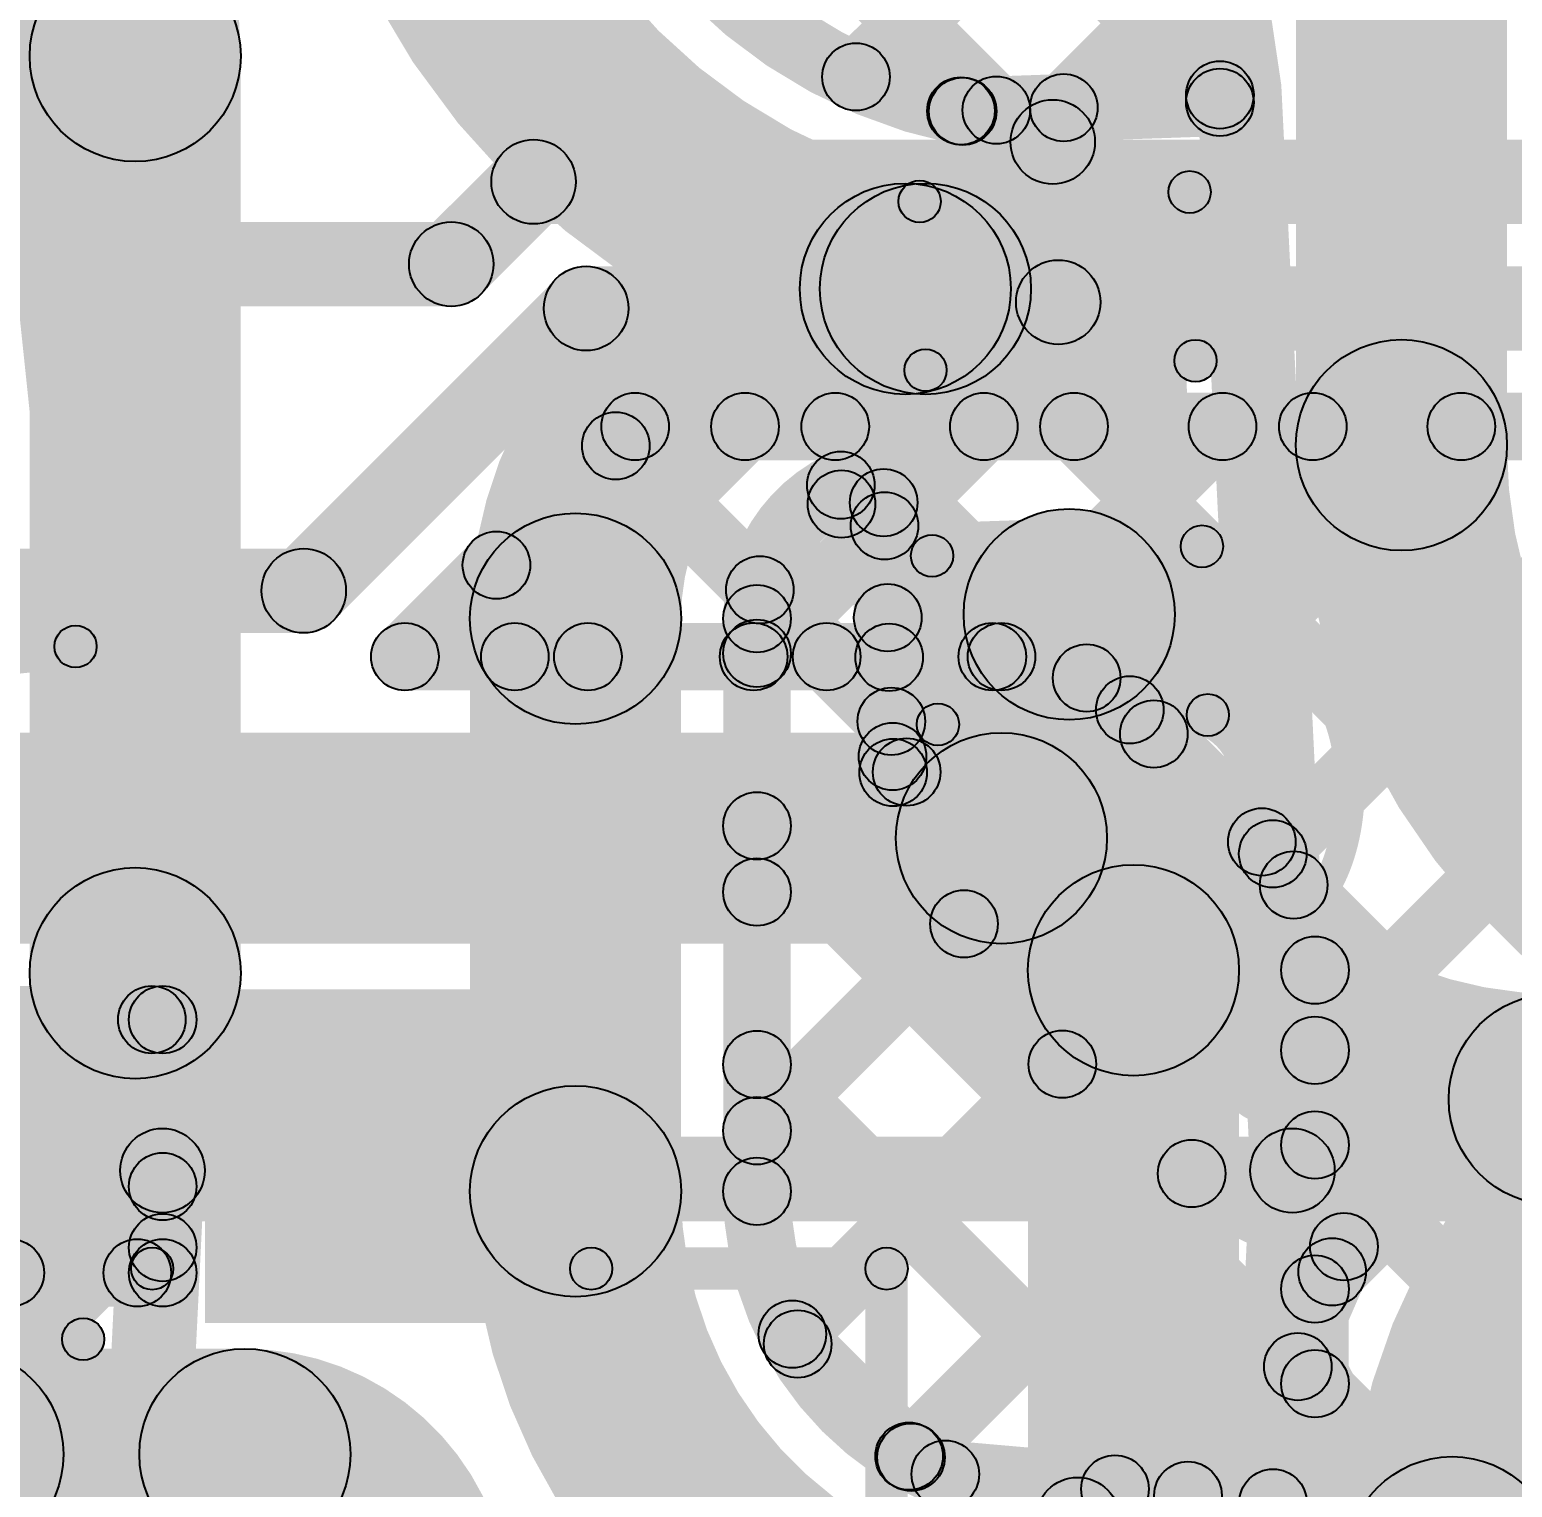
# Model space of a CAD drawing. Header units: millimetres. Extents: x -2.17 to 2.17, y -2.17 to 2.17.
# Drawn here: x 1.1575 to 1.3331, y -0.0365 to 0.1362 of the extents above; entities that cross this region are included whole.
import ezdxf

# ---------------------------------------------------------------- set-up
doc = ezdxf.new("R2010")
doc.units = ezdxf.units.MM
doc.header["$MEASUREMENT"] = 0
for name, color, linetype in [('BottomLayer', 5, 'Continuous'), ('BottomOverlay', 54, 'Continuous'), ('BottomPaste', 16, 'Continuous'), ('BottomSolder', 6, 'Continuous'), ('Mechanical1', 6, 'Continuous'), ('Mechanical2', 216, 'Continuous'), ('TopLayer', 1, 'Continuous'), ('TopOverlay', 2, 'Continuous'), ('TopPaste', 8, 'Continuous'), ('TopSolder', 216, 'Continuous')]:
    doc.layers.add(name, color=color, linetype=linetype)

# ---------------------------------------------------------------- blocks, each defined once
blk = doc.blocks.new('WS2812B_M____230')
at = {"layer": 'TopOverlay'}
for points in [[(0.0675, -0.06), (0.0725, -0.06), (0.0725, -0.07), (0.0675, -0.07)], [(-0.07, -0.0725), (-0.07, -0.0675), (0.07, -0.0675), (0.07, -0.0725)]]:
    blk.add_hatch(color=2, dxfattribs=at).paths.add_polyline_path(points)
h = blk.add_hatch(color=2, dxfattribs=at)
edge = h.paths.add_edge_path()
edge.add_arc((0.07, -0.07), 0.0025, 0, 360)
h = blk.add_hatch(color=2, dxfattribs=at)
edge = h.paths.add_edge_path()
edge.add_arc((0.07, -0.07), 0.0025, 0, 360)
blk.add_circle((0.07, -0.07), 0.0025, dxfattribs=at)
blk.add_circle((0.07, -0.07), 0.0025, dxfattribs=at)
blk = doc.blocks.new('WS2812B_M____231')
at = {"layer": 'TopOverlay'}
for points in [[(-0.0725, -0.06), (-0.0675, -0.06), (-0.0675, -0.07), (-0.0725, -0.07)], [(0.07, -0.0675), (0.07, -0.0725), (-0.07, -0.0725), (-0.07, -0.0675)]]:
    blk.add_hatch(color=2, dxfattribs=at).paths.add_polyline_path(points)
h = blk.add_hatch(color=2, dxfattribs=at)
edge = h.paths.add_edge_path()
edge.add_arc((-0.07, -0.07), 0.0025, 0, 360)
h = blk.add_hatch(color=2, dxfattribs=at)
edge = h.paths.add_edge_path()
edge.add_arc((-0.07, -0.07), 0.0025, 0, 360)
blk.add_circle((-0.07, -0.07), 0.0025, dxfattribs=at)
blk.add_circle((-0.07, -0.07), 0.0025, dxfattribs=at)
blk = doc.blocks.new('SOT23_3_B_286')
at = {"layer": 'BottomLayer'}
for points in [[(-0.02166, 0.02657), (-0.05316, 0.02657), (-0.05316, 0.05807), (-0.02166, 0.05807)], [(0.05314, 0.02657), (0.02165, 0.02657), (0.02165, 0.05807), (0.05314, 0.05807)], [(0.01574, -0.05807), (-0.01575, -0.05807), (-0.01575, -0.02657), (0.01574, -0.02657)]]:
    blk.add_hatch(color=5, dxfattribs=at).paths.add_polyline_path(points)
at = {"layer": 'BottomOverlay'}
h = blk.add_hatch(color=54, dxfattribs=at)
edge = h.paths.add_edge_path()
edge.add_arc((-0.066, 0.045), 0.0025, 0, 360)
h = blk.add_hatch(color=54, dxfattribs=at)
edge = h.paths.add_edge_path()
edge.add_arc((-0.06, 0.045), 0.0025, 0, 360)
h = blk.add_hatch(color=54, dxfattribs=at)
edge = h.paths.add_edge_path()
edge.add_arc((-0.01101, 0.032), 0.0025, 0, 360)
for points in [[(0.01099, 0.0345), (0.01099, 0.0295), (-0.01101, 0.0295), (-0.01101, 0.0345)], [(-0.06351, 0.03), (-0.05851, 0.03), (-0.05851, -0.029), (-0.06351, -0.029)], [(0.05849, 0.03), (0.06349, 0.03), (0.06349, -0.029), (0.05849, -0.029)], [(-0.02601, -0.0265), (-0.02601, -0.0315), (-0.06101, -0.0315), (-0.06101, -0.0265)], [(0.06099, -0.0265), (0.06099, -0.0315), (0.02599, -0.0315), (0.02599, -0.0265)]]:
    blk.add_hatch(color=54, dxfattribs=at).paths.add_polyline_path(points)
h = blk.add_hatch(color=54, dxfattribs=at)
edge = h.paths.add_edge_path()
edge.add_arc((0.01099, 0.032), 0.0025, 0, 360)
h = blk.add_hatch(color=54, dxfattribs=at)
edge = h.paths.add_edge_path()
edge.add_arc((-0.06101, 0.03), 0.0025, 0, 360)
h = blk.add_hatch(color=54, dxfattribs=at)
edge = h.paths.add_edge_path()
edge.add_arc((0.06099, 0.03), 0.0025, 0, 360)
h = blk.add_hatch(color=54, dxfattribs=at)
edge = h.paths.add_edge_path()
edge.add_arc((-0.06101, -0.029), 0.0025, 0, 360)
h = blk.add_hatch(color=54, dxfattribs=at)
edge = h.paths.add_edge_path()
edge.add_arc((-0.06101, -0.029), 0.0025, 0, 360)
h = blk.add_hatch(color=54, dxfattribs=at)
edge = h.paths.add_edge_path()
edge.add_arc((-0.02601, -0.029), 0.0025, 0, 360)
h = blk.add_hatch(color=54, dxfattribs=at)
edge = h.paths.add_edge_path()
edge.add_arc((0.02599, -0.029), 0.0025, 0, 360)
h = blk.add_hatch(color=54, dxfattribs=at)
edge = h.paths.add_edge_path()
edge.add_arc((0.06099, -0.029), 0.0025, 0, 360)
h = blk.add_hatch(color=54, dxfattribs=at)
edge = h.paths.add_edge_path()
edge.add_arc((0.06099, -0.029), 0.0025, 0, 360)
at = {"layer": 'BottomPaste'}
for points in [[(-0.02166, 0.02657), (-0.05316, 0.02657), (-0.05316, 0.05807), (-0.02166, 0.05807)], [(0.05314, 0.02657), (0.02165, 0.02657), (0.02165, 0.05807), (0.05314, 0.05807)], [(0.01574, -0.05807), (-0.01575, -0.05807), (-0.01575, -0.02657), (0.01574, -0.02657)]]:
    blk.add_hatch(color=16, dxfattribs=at).paths.add_polyline_path(points)
at = {"layer": 'BottomSolder'}
for points in [[(-0.01766, 0.02257), (-0.05716, 0.02257), (-0.05716, 0.06207), (-0.01766, 0.06207)], [(0.05714, 0.02257), (0.01765, 0.02257), (0.01765, 0.06207), (0.05714, 0.06207)], [(0.01974, -0.06207), (-0.01975, -0.06207), (-0.01975, -0.02257), (0.01974, -0.02257)]]:
    blk.add_hatch(color=6, dxfattribs=at).paths.add_polyline_path(points)
at = {"layer": 'BottomOverlay', "const_width": 0.005}
blk.add_lwpolyline([(-0.06, 0.045, 1), (-0.066, 0.045, 1)], format="xyb", close=True, dxfattribs=at)
at = {"layer": 'BottomOverlay'}
for centre in [(-0.066, 0.045), (-0.06, 0.045), (-0.01101, 0.032), (0.01099, 0.032), (-0.06101, 0.03), (0.06099, 0.03), (-0.06101, -0.029), (-0.06101, -0.029), (-0.02601, -0.029), (0.02599, -0.029), (0.06099, -0.029), (0.06099, -0.029)]:
    blk.add_circle(centre, 0.0025, dxfattribs=at)
blk = doc.blocks.new('C__0402_370')
at = {"layer": 'TopLayer'}
for points in [[(-0.0275, -0.0125), (-0.0275, 0.0125), (-0.0095, 0.0125), (-0.0095, -0.0125)], [(0.0095, -0.0125), (0.0095, 0.0125), (0.0275, 0.0125), (0.0275, -0.0125)]]:
    blk.add_hatch(color=1, dxfattribs=at).paths.add_polyline_path(points)
at = {"layer": 'TopOverlay'}
h = blk.add_hatch(color=2, dxfattribs=at)
edge = h.paths.add_edge_path()
edge.add_arc((-0.031, 0.016), 0.0025, 0, 360)
h = blk.add_hatch(color=2, dxfattribs=at)
edge = h.paths.add_edge_path()
edge.add_arc((-0.031, 0.016), 0.0025, 0, 360)
for points in [[(-0.031, 0.0135), (-0.031, 0.0185), (-0.011, 0.0185), (-0.011, 0.0135)], [(0.011, 0.0135), (0.011, 0.0185), (0.031, 0.0185), (0.031, 0.0135)], [(-0.0285, -0.016), (-0.0335, -0.016), (-0.0335, 0.016), (-0.0285, 0.016)], [(0.0335, -0.016), (0.0285, -0.016), (0.0285, 0.016), (0.0335, 0.016)], [(-0.031, -0.0185), (-0.031, -0.0135), (-0.011, -0.0135), (-0.011, -0.0185)], [(0.011, -0.0185), (0.011, -0.0135), (0.031, -0.0135), (0.031, -0.0185)]]:
    blk.add_hatch(color=2, dxfattribs=at).paths.add_polyline_path(points)
h = blk.add_hatch(color=2, dxfattribs=at)
edge = h.paths.add_edge_path()
edge.add_arc((-0.011, 0.016), 0.0025, 0, 360)
h = blk.add_hatch(color=2, dxfattribs=at)
edge = h.paths.add_edge_path()
edge.add_arc((0.011, 0.016), 0.0025, 0, 360)
h = blk.add_hatch(color=2, dxfattribs=at)
edge = h.paths.add_edge_path()
edge.add_arc((0.031, 0.016), 0.0025, 0, 360)
h = blk.add_hatch(color=2, dxfattribs=at)
edge = h.paths.add_edge_path()
edge.add_arc((0.031, 0.016), 0.0025, 0, 360)
h = blk.add_hatch(color=2, dxfattribs=at)
edge = h.paths.add_edge_path()
edge.add_arc((-0.031, -0.016), 0.0025, 0, 360)
h = blk.add_hatch(color=2, dxfattribs=at)
edge = h.paths.add_edge_path()
edge.add_arc((-0.031, -0.016), 0.0025, 0, 360)
h = blk.add_hatch(color=2, dxfattribs=at)
edge = h.paths.add_edge_path()
edge.add_arc((-0.011, -0.016), 0.0025, 0, 360)
h = blk.add_hatch(color=2, dxfattribs=at)
edge = h.paths.add_edge_path()
edge.add_arc((0.011, -0.016), 0.0025, 0, 360)
h = blk.add_hatch(color=2, dxfattribs=at)
edge = h.paths.add_edge_path()
edge.add_arc((0.031, -0.016), 0.0025, 0, 360)
h = blk.add_hatch(color=2, dxfattribs=at)
edge = h.paths.add_edge_path()
edge.add_arc((0.031, -0.016), 0.0025, 0, 360)
at = {"layer": 'TopPaste'}
for points in [[(-0.0275, -0.0125), (-0.0275, 0.0125), (-0.0095, 0.0125), (-0.0095, -0.0125)], [(0.0095, -0.0125), (0.0095, 0.0125), (0.0275, 0.0125), (0.0275, -0.0125)]]:
    blk.add_hatch(color=8, dxfattribs=at).paths.add_polyline_path(points)
at = {"layer": 'TopSolder'}
for points in [[(-0.02986, -0.01486), (-0.02986, 0.01486), (-0.00714, 0.01486), (-0.00714, -0.01486)], [(0.00714, -0.01486), (0.00714, 0.01486), (0.02986, 0.01486), (0.02986, -0.01486)]]:
    blk.add_hatch(color=216, dxfattribs=at).paths.add_polyline_path(points)
at = {"layer": 'TopOverlay'}
for centre in [(-0.031, 0.016), (-0.031, 0.016), (-0.011, 0.016), (0.011, 0.016), (0.031, 0.016), (0.031, 0.016), (-0.031, -0.016), (-0.031, -0.016), (-0.011, -0.016), (0.011, -0.016), (0.031, -0.016), (0.031, -0.016)]:
    blk.add_circle(centre, 0.0025, dxfattribs=at)

msp = doc.modelspace()

# ---------------------------------------------------------------- hatches: boundary and pattern name
at = {"layer": 'BottomLayer'}
h = msp.add_hatch(color=5, dxfattribs=at)
edge = h.paths.add_edge_path()
edge.add_arc((1.2172, 0.11815), 0.005, 0, 360)
h = msp.add_hatch(color=5, dxfattribs=at)
edge = h.paths.add_edge_path()
edge.add_arc((1.2172, 0.11815), 0.005, 0, 360)
for points in [[(1.2172, 0.11315), (1.2172, 0.12315), (1.45277, 0.12315), (1.45277, 0.11315)], [(1.21097, 0.10485), (1.2039, 0.11193), (1.21367, 0.12169), (1.22074, 0.11462)], [(0.91275, 0.10339), (0.91275, 0.11339), (1.20744, 0.11339), (1.20744, 0.10339)], [(1.22342, 0.09815), (1.22342, 0.10815), (1.43051, 0.10815), (1.43051, 0.09815)], [(1.19349, 0.06616), (1.18642, 0.07323), (1.21988, 0.10669), (1.22695, 0.09962)], [(1.22922, 0.08515), (1.22922, 0.09315), (1.43051, 0.09315), (1.43051, 0.08515)], [(1.20477, 0.05906), (1.19912, 0.06471), (1.22639, 0.09198), (1.23204, 0.08633)], [(1.2178, 0.05906), (1.21215, 0.06471), (1.23942, 0.09198), (1.24507, 0.08633)], [(1.24609, 0.05906), (1.24043, 0.06471), (1.2677, 0.09198), (1.27336, 0.08633)], [(1.2501, 0.08633), (1.25576, 0.09198), (1.28555, 0.06219), (1.27989, 0.05653)], [(1.27437, 0.05906), (1.26871, 0.06471), (1.29598, 0.09198), (1.30164, 0.08633)], [(1.27838, 0.08633), (1.28404, 0.09198), (1.43683, -0.0608), (1.43117, -0.06646)], [(1.2935, 0.0499), (1.28785, 0.05556), (1.32427, 0.09198), (1.32993, 0.08633)], [(1.30758, 0.0357), (1.30193, 0.04136), (1.35255, 0.09198), (1.35821, 0.08633)], [(1.30667, 0.08633), (1.31233, 0.09198), (1.43683, -0.03252), (1.43117, -0.03818)], [(1.31259, 0.01243), (1.30694, 0.01808), (1.38084, 0.09198), (1.38649, 0.08633)], [(1.31259, -0.01586), (1.30694, -0.0102), (1.40912, 0.09198), (1.41478, 0.08633)], [(1.2241, 0.08404), (1.22976, 0.0897), (1.25474, 0.06471), (1.24909, 0.05906)], [(1.31259, -0.04414), (1.30694, -0.03849), (1.43117, 0.08575), (1.43683, 0.08009)], [(1.20996, 0.0699), (1.21562, 0.07556), (1.22646, 0.06471), (1.2208, 0.05906)], [(0.92569, 0.0647), (0.92569, 0.0747), (1.18996, 0.0747), (1.18996, 0.0647)], [(1.20195, 0.05788), (1.20195, 0.06588), (1.27262, 0.06588), (1.27262, 0.05788)], [(1.28499, 0.05276), (1.29065, 0.05842), (1.3063, 0.04277), (1.30064, 0.03711)], [(0.91355, 0.02788), (0.91355, 0.05288), (1.27262, 0.05288), (1.27262, 0.02788)], [(1.26378, 0.03155), (1.28145, 0.04922), (1.2971, 0.03357), (1.27943, 0.0159)], [(1.30441, 0.03201), (1.31007, 0.03767), (1.43683, -0.08909), (1.43117, -0.09475)], [(1.30076, -0.06234), (1.27576, -0.06234), (1.27576, 0.02474), (1.30076, 0.02474)], [(1.31376, -0.06234), (1.30576, -0.06234), (1.30576, 0.02474), (1.31376, 0.02474)], [(0.91355, 0.01488), (0.91355, 0.02288), (1.17326, 0.02288), (1.17326, 0.01488)], [(1.12238, 0.01606), (1.12804, 0.02171), (1.15803, -0.00828), (1.15238, -0.01394)], [(1.1441, -0.01465), (1.13844, -0.00899), (1.16915, 0.02171), (1.1748, 0.01606)], [(1.15066, 0.01606), (1.15632, 0.02171), (1.17609, 0.00195), (1.17043, -0.00371)], [(1.17726, -0.01111), (1.16926, -0.01111), (1.16926, 0.01888), (1.17726, 0.01888)], [(1.30694, 0.00121), (1.31259, 0.00686), (1.43683, -0.11737), (1.43117, -0.12303)], [(1.17309, -0.01394), (1.16743, -0.00828), (1.17043, -0.00529), (1.17609, -0.01094)], [(1.149, -0.01511), (1.149, -0.00711), (1.17326, -0.00711), (1.17326, -0.01511)], [(1.149, -0.04511), (1.149, -0.02011), (1.183, -0.02011), (1.183, -0.04511)], [(1.30694, -0.02708), (1.31259, -0.02142), (1.43683, -0.14566), (1.43117, -0.15131)]]:
    msp.add_hatch(color=5, dxfattribs=at).paths.add_polyline_path(points)
h = msp.add_hatch(color=5, dxfattribs=at)
edge = h.paths.add_edge_path()
edge.add_arc((1.20744, 0.10839), 0.005, 0, 360)
h = msp.add_hatch(color=5, dxfattribs=at)
edge = h.paths.add_edge_path()
edge.add_arc((1.20744, 0.10839), 0.005, 0, 360)
h = msp.add_hatch(color=5, dxfattribs=at)
edge = h.paths.add_edge_path()
edge.add_arc((1.22342, 0.10315), 0.005, 0, 360)
h = msp.add_hatch(color=5, dxfattribs=at)
edge = h.paths.add_edge_path()
edge.add_arc((1.22342, 0.10315), 0.005, 0, 360)
h = msp.add_hatch(color=5, dxfattribs=at)
edge = h.paths.add_edge_path()
edge.add_arc((1.22922, 0.08915), 0.004, 0, 360)
h = msp.add_hatch(color=5, dxfattribs=at)
edge = h.paths.add_edge_path()
edge.add_arc((1.22922, 0.08915), 0.004, 0, 360)
h = msp.add_hatch(color=5, dxfattribs=at)
edge = h.paths.add_edge_path()
edge.add_arc((1.24224, 0.08915), 0.004, 0, 360)
h = msp.add_hatch(color=5, dxfattribs=at)
edge = h.paths.add_edge_path()
edge.add_arc((1.25293, 0.08915), 0.004, 0, 360)
h = msp.add_hatch(color=5, dxfattribs=at)
edge = h.paths.add_edge_path()
edge.add_arc((1.27053, 0.08915), 0.004, 0, 360)
h = msp.add_hatch(color=5, dxfattribs=at)
edge = h.paths.add_edge_path()
edge.add_arc((1.28121, 0.08915), 0.004, 0, 360)
h = msp.add_hatch(color=5, dxfattribs=at)
edge = h.paths.add_edge_path()
edge.add_arc((1.29881, 0.08915), 0.004, 0, 360)
h = msp.add_hatch(color=5, dxfattribs=at)
edge = h.paths.add_edge_path()
edge.add_arc((1.3095, 0.08915), 0.004, 0, 360)
h = msp.add_hatch(color=5, dxfattribs=at)
edge = h.paths.add_edge_path()
edge.add_arc((1.3271, 0.08915), 0.004, 0, 360)
h = msp.add_hatch(color=5, dxfattribs=at)
edge = h.paths.add_edge_path()
edge.add_arc((1.22693, 0.08687), 0.004, 0, 360)
h = msp.add_hatch(color=5, dxfattribs=at)
edge = h.paths.add_edge_path()
edge.add_arc((1.21279, 0.07273), 0.004, 0, 360)
h = msp.add_hatch(color=5, dxfattribs=at)
edge = h.paths.add_edge_path()
edge.add_arc((1.18996, 0.0697), 0.005, 0, 360)
h = msp.add_hatch(color=5, dxfattribs=at)
edge = h.paths.add_edge_path()
edge.add_arc((1.18996, 0.0697), 0.005, 0, 360)
h = msp.add_hatch(color=5, dxfattribs=at)
edge = h.paths.add_edge_path()
edge.add_arc((1.20195, 0.06188), 0.004, 0, 360)
h = msp.add_hatch(color=5, dxfattribs=at)
edge = h.paths.add_edge_path()
edge.add_arc((1.20195, 0.06188), 0.004, 0, 360)
h = msp.add_hatch(color=5, dxfattribs=at)
edge = h.paths.add_edge_path()
edge.add_arc((1.21497, 0.06188), 0.004, 0, 360)
h = msp.add_hatch(color=5, dxfattribs=at)
edge = h.paths.add_edge_path()
edge.add_arc((1.22363, 0.06188), 0.004, 0, 360)
h = msp.add_hatch(color=5, dxfattribs=at)
edge = h.paths.add_edge_path()
edge.add_arc((1.24326, 0.06188), 0.004, 0, 360)
h = msp.add_hatch(color=5, dxfattribs=at)
edge = h.paths.add_edge_path()
edge.add_arc((1.25191, 0.06188), 0.004, 0, 360)
h = msp.add_hatch(color=5, dxfattribs=at)
edge = h.paths.add_edge_path()
edge.add_arc((1.27154, 0.06188), 0.004, 0, 360)
h = msp.add_hatch(color=5, dxfattribs=at)
edge = h.paths.add_edge_path()
edge.add_arc((1.27262, 0.06188), 0.004, 0, 360)
h = msp.add_hatch(color=5, dxfattribs=at)
edge = h.paths.add_edge_path()
edge.add_arc((1.27262, 0.06188), 0.004, 0, 360)
h = msp.add_hatch(color=5, dxfattribs=at)
edge = h.paths.add_edge_path()
edge.add_arc((1.27262, 0.06188), 0.004, 0, 360)
h = msp.add_hatch(color=5, dxfattribs=at)
edge = h.paths.add_edge_path()
edge.add_arc((1.28272, 0.05936), 0.004, 0, 360)
h = msp.add_hatch(color=5, dxfattribs=at)
edge = h.paths.add_edge_path()
edge.add_arc((1.28782, 0.05559), 0.004, 0, 360)
h = msp.add_hatch(color=5, dxfattribs=at)
edge = h.paths.add_edge_path()
edge.add_arc((1.28782, 0.05559), 0.004, 0, 360)
h = msp.add_hatch(color=5, dxfattribs=at)
edge = h.paths.add_edge_path()
edge.add_arc((1.28782, 0.05559), 0.004, 0, 360)
h = msp.add_hatch(color=5, dxfattribs=at)
edge = h.paths.add_edge_path()
edge.add_arc((1.29067, 0.05273), 0.004, 0, 360)
h = msp.add_hatch(color=5, dxfattribs=at)
edge = h.paths.add_edge_path()
edge.add_arc((1.27262, 0.04038), 0.0125, 0, 360)
h = msp.add_hatch(color=5, dxfattribs=at)
edge = h.paths.add_edge_path()
edge.add_arc((1.27262, 0.04038), 0.0125, 0, 360)
h = msp.add_hatch(color=5, dxfattribs=at)
edge = h.paths.add_edge_path()
edge.add_arc((1.30347, 0.03994), 0.004, 0, 360)
h = msp.add_hatch(color=5, dxfattribs=at)
edge = h.paths.add_edge_path()
edge.add_arc((1.30347, 0.03994), 0.004, 0, 360)
h = msp.add_hatch(color=5, dxfattribs=at)
edge = h.paths.add_edge_path()
edge.add_arc((1.30347, 0.03994), 0.004, 0, 360)
h = msp.add_hatch(color=5, dxfattribs=at)
edge = h.paths.add_edge_path()
edge.add_arc((1.30476, 0.03853), 0.004, 0, 360)
h = msp.add_hatch(color=5, dxfattribs=at)
edge = h.paths.add_edge_path()
edge.add_arc((1.30724, 0.03484), 0.004, 0, 360)
h = msp.add_hatch(color=5, dxfattribs=at)
edge = h.paths.add_edge_path()
edge.add_arc((1.28826, 0.02474), 0.0125, 0, 360)
h = msp.add_hatch(color=5, dxfattribs=at)
edge = h.paths.add_edge_path()
edge.add_arc((1.28826, 0.02474), 0.0125, 0, 360)
h = msp.add_hatch(color=5, dxfattribs=at)
edge = h.paths.add_edge_path()
edge.add_arc((1.30976, 0.02474), 0.004, 0, 360)
h = msp.add_hatch(color=5, dxfattribs=at)
edge = h.paths.add_edge_path()
edge.add_arc((1.30976, 0.02474), 0.004, 0, 360)
h = msp.add_hatch(color=5, dxfattribs=at)
edge = h.paths.add_edge_path()
edge.add_arc((1.30976, 0.02474), 0.004, 0, 360)
h = msp.add_hatch(color=5, dxfattribs=at)
edge = h.paths.add_edge_path()
edge.add_arc((1.17197, 0.01888), 0.004, 0, 360)
h = msp.add_hatch(color=5, dxfattribs=at)
edge = h.paths.add_edge_path()
edge.add_arc((1.17326, 0.01888), 0.004, 0, 360)
h = msp.add_hatch(color=5, dxfattribs=at)
edge = h.paths.add_edge_path()
edge.add_arc((1.17326, 0.01888), 0.004, 0, 360)
h = msp.add_hatch(color=5, dxfattribs=at)
edge = h.paths.add_edge_path()
edge.add_arc((1.30976, 0.01525), 0.004, 0, 360)
h = msp.add_hatch(color=5, dxfattribs=at)
edge = h.paths.add_edge_path()
edge.add_arc((1.30976, 0.00403), 0.004, 0, 360)
h = msp.add_hatch(color=5, dxfattribs=at)
edge = h.paths.add_edge_path()
edge.add_arc((1.17326, -0.00088), 0.004, 0, 360)
h = msp.add_hatch(color=5, dxfattribs=at)
edge = h.paths.add_edge_path()
edge.add_arc((1.17326, -0.00812), 0.004, 0, 360)
h = msp.add_hatch(color=5, dxfattribs=at)
edge = h.paths.add_edge_path()
edge.add_arc((1.1552, -0.01111), 0.004, 0, 360)
h = msp.add_hatch(color=5, dxfattribs=at)
edge = h.paths.add_edge_path()
edge.add_arc((1.17026, -0.01111), 0.004, 0, 360)
h = msp.add_hatch(color=5, dxfattribs=at)
edge = h.paths.add_edge_path()
edge.add_arc((1.17326, -0.01111), 0.004, 0, 360)
h = msp.add_hatch(color=5, dxfattribs=at)
edge = h.paths.add_edge_path()
edge.add_arc((1.17326, -0.01111), 0.004, 0, 360)
h = msp.add_hatch(color=5, dxfattribs=at)
edge = h.paths.add_edge_path()
edge.add_arc((1.30976, -0.01303), 0.004, 0, 360)
h = msp.add_hatch(color=5, dxfattribs=at)
edge = h.paths.add_edge_path()
edge.add_arc((1.149, -0.03261), 0.0125, 0, 360)
h = msp.add_hatch(color=5, dxfattribs=at)
edge = h.paths.add_edge_path()
edge.add_arc((1.149, -0.03261), 0.0125, 0, 360)
h = msp.add_hatch(color=5, dxfattribs=at)
edge = h.paths.add_edge_path()
edge.add_arc((1.183, -0.03261), 0.0125, 0, 360)
h = msp.add_hatch(color=5, dxfattribs=at)
edge = h.paths.add_edge_path()
edge.add_arc((1.183, -0.03261), 0.0125, 0, 360)
h = msp.add_hatch(color=5, dxfattribs=at)
edge = h.paths.add_edge_path()
edge.add_arc((1.30976, -0.02425), 0.004, 0, 360)
at = {"layer": 'Mechanical1'}
msp.add_hatch(color=6, dxfattribs=at).paths.add_polyline_path([(0, -0.005), (0, 0.005), (2.16461, 0.005), (2.16461, -0.005)])
at = {"layer": 'Mechanical2'}
h = msp.add_hatch(color=216, dxfattribs=at)
edge = h.paths.add_edge_path()
edge.add_arc((1.17323, 0.001), 0.005, 0, 360)
h = msp.add_hatch(color=216, dxfattribs=at)
edge = h.paths.add_edge_path()
edge.add_arc((1.30709, 0.001), 0.005, 0, 360)
at = {"layer": 'TopLayer'}
for points in [[(1.21867, 0.20261), (1.22433, 0.20826), (1.30133, 0.13126), (1.29567, 0.12561)], [(1.21903, 0.17396), (1.22469, 0.17962), (1.27484, 0.12946), (1.26919, 0.12381)], [(1.25821, 0.12775), (1.25255, 0.13341), (1.29604, 0.1769), (1.3017, 0.17124)], [(1.3025, 0.12756), (1.2945, 0.12756), (1.2945, 0.16658), (1.3025, 0.16658)], [(1.3325, 0.08695), (1.3075, 0.08695), (1.3075, 0.16658), (1.3325, 0.16658)], [(1.28283, 0.12409), (1.27718, 0.12974), (1.29567, 0.14824), (1.30133, 0.14258)], [(1.1825, 0.02439), (1.1575, 0.02439), (1.1575, 0.13304), (1.1825, 0.13304)], [(1.26817, 0.1225), (1.26789, 0.13049), (1.29836, 0.13156), (1.29864, 0.12356)], [(1.27369, 0.12269), (1.28369, 0.12304), (1.28435, 0.10405), (1.27436, 0.1037)], [(1.26123, 0.09296), (1.26123, 0.11796), (1.26361, 0.11796), (1.26361, 0.09296)], [(1.26361, 0.09296), (1.26361, 0.11796), (1.26361, 0.11796), (1.26361, 0.09296)], [(1.25381, 0.07597), (1.25353, 0.08396), (1.25853, 0.08414), (1.25881, 0.07614)], [(1.24649, 0.05946), (1.24083, 0.06512), (1.25594, 0.08022), (1.26159, 0.07456)], [(1.25467, 0.08), (1.26267, 0.08028), (1.26314, 0.06664), (1.25515, 0.06636)], [(1.24117, 0.06697), (1.24682, 0.07263), (1.2624, 0.05705), (1.25675, 0.0514)], [(1.23466, -0.00145), (1.20966, -0.00145), (1.20966, 0.06639), (1.23466, 0.06639)], [(1.24766, -0.00145), (1.23966, -0.00145), (1.23966, 0.06639), (1.24766, 0.06639)], [(1.25531, 0.06166), (1.26331, 0.06194), (1.26378, 0.0483), (1.25579, 0.04802)], [(1.24649, 0.03117), (1.24083, 0.03683), (1.25689, 0.05289), (1.26255, 0.04723)], [(1.24083, 0.03903), (1.24649, 0.04468), (1.31056, -0.01939), (1.3049, -0.02505)], [(1.24649, 0.00289), (1.24083, 0.00855), (1.26535, 0.03306), (1.271, 0.02741)], [(1.24083, 0.01074), (1.24649, 0.0164), (1.29754, -0.03465), (1.29188, -0.04031)], [(1.25068, -0.02121), (1.24502, -0.01555), (1.27701, 0.01644), (1.28267, 0.01079)], [(1.26451, -0.03566), (1.25885, -0.03), (1.29233, 0.00348), (1.29799, -0.00218)], [(1.2889, -0.03955), (1.28324, -0.0339), (1.30898, -0.00816), (1.31463, -0.01382)], [(1.24565, -0.02236), (1.25131, -0.01671), (1.26473, -0.03013), (1.25908, -0.03579)], [(1.26562, -0.03895), (1.26632, -0.03098), (1.30514, -0.03438), (1.30444, -0.04235)]]:
    msp.add_hatch(color=1, dxfattribs=at).paths.add_polyline_path(points)
h = msp.add_hatch(color=1, dxfattribs=at)
edge = h.paths.add_edge_path()
edge.add_arc((1.17, 0.13304), 0.0125, 0, 360)
h = msp.add_hatch(color=1, dxfattribs=at)
edge = h.paths.add_edge_path()
edge.add_arc((1.17, 0.13304), 0.0125, 0, 360)
h = msp.add_hatch(color=1, dxfattribs=at)
edge = h.paths.add_edge_path()
edge.add_arc((1.25538, 0.13058), 0.004, 0, 360)
h = msp.add_hatch(color=1, dxfattribs=at)
edge = h.paths.add_edge_path()
edge.add_arc((1.2985, 0.12844), 0.004, 0, 360)
h = msp.add_hatch(color=1, dxfattribs=at)
edge = h.paths.add_edge_path()
edge.add_arc((1.26782, 0.12654), 0.004, 0, 360)
h = msp.add_hatch(color=1, dxfattribs=at)
edge = h.paths.add_edge_path()
edge.add_arc((1.26803, 0.1265), 0.004, 0, 360)
h = msp.add_hatch(color=1, dxfattribs=at)
edge = h.paths.add_edge_path()
edge.add_arc((1.27202, 0.12664), 0.004, 0, 360)
h = msp.add_hatch(color=1, dxfattribs=at)
edge = h.paths.add_edge_path()
edge.add_arc((1.28, 0.12692), 0.004, 0, 360)
h = msp.add_hatch(color=1, dxfattribs=at)
edge = h.paths.add_edge_path()
edge.add_arc((1.2985, 0.12756), 0.004, 0, 360)
h = msp.add_hatch(color=1, dxfattribs=at)
edge = h.paths.add_edge_path()
edge.add_arc((1.2985, 0.12756), 0.004, 0, 360)
h = msp.add_hatch(color=1, dxfattribs=at)
edge = h.paths.add_edge_path()
edge.add_arc((1.27869, 0.12287), 0.005, 0, 360)
h = msp.add_hatch(color=1, dxfattribs=at)
edge = h.paths.add_edge_path()
edge.add_arc((1.26123, 0.10546), 0.0125, 0, 360)
h = msp.add_hatch(color=1, dxfattribs=at)
edge = h.paths.add_edge_path()
edge.add_arc((1.26123, 0.10546), 0.0125, 0, 360)
h = msp.add_hatch(color=1, dxfattribs=at)
edge = h.paths.add_edge_path()
edge.add_arc((1.26361, 0.10546), 0.0125, 0, 360)
h = msp.add_hatch(color=1, dxfattribs=at)
edge = h.paths.add_edge_path()
edge.add_arc((1.26361, 0.10546), 0.0125, 0, 360)
h = msp.add_hatch(color=1, dxfattribs=at)
edge = h.paths.add_edge_path()
edge.add_arc((1.26361, 0.10546), 0.0125, 0, 360)
h = msp.add_hatch(color=1, dxfattribs=at)
edge = h.paths.add_edge_path()
edge.add_arc((1.26361, 0.10546), 0.0125, 0, 360)
h = msp.add_hatch(color=1, dxfattribs=at)
edge = h.paths.add_edge_path()
edge.add_arc((1.27935, 0.10388), 0.005, 0, 360)
h = msp.add_hatch(color=1, dxfattribs=at)
edge = h.paths.add_edge_path()
edge.add_arc((1.32, 0.08695), 0.0125, 0, 360)
h = msp.add_hatch(color=1, dxfattribs=at)
edge = h.paths.add_edge_path()
edge.add_arc((1.32, 0.08695), 0.0125, 0, 360)
h = msp.add_hatch(color=1, dxfattribs=at)
edge = h.paths.add_edge_path()
edge.add_arc((1.25359, 0.08221), 0.004, 0, 360)
h = msp.add_hatch(color=1, dxfattribs=at)
edge = h.paths.add_edge_path()
edge.add_arc((1.25367, 0.07997), 0.004, 0, 360)
h = msp.add_hatch(color=1, dxfattribs=at)
edge = h.paths.add_edge_path()
edge.add_arc((1.25867, 0.08014), 0.004, 0, 360)
h = msp.add_hatch(color=1, dxfattribs=at)
edge = h.paths.add_edge_path()
edge.add_arc((1.25867, 0.08014), 0.004, 0, 360)
h = msp.add_hatch(color=1, dxfattribs=at)
edge = h.paths.add_edge_path()
edge.add_arc((1.25877, 0.07739), 0.004, 0, 360)
h = msp.add_hatch(color=1, dxfattribs=at)
edge = h.paths.add_edge_path()
edge.add_arc((1.28065, 0.0669), 0.0125, 0, 360)
h = msp.add_hatch(color=1, dxfattribs=at)
edge = h.paths.add_edge_path()
edge.add_arc((1.22216, 0.06639), 0.0125, 0, 360)
h = msp.add_hatch(color=1, dxfattribs=at)
edge = h.paths.add_edge_path()
edge.add_arc((1.22216, 0.06639), 0.0125, 0, 360)
h = msp.add_hatch(color=1, dxfattribs=at)
edge = h.paths.add_edge_path()
edge.add_arc((1.244, 0.0698), 0.004, 0, 360)
h = msp.add_hatch(color=1, dxfattribs=at)
edge = h.paths.add_edge_path()
edge.add_arc((1.24366, 0.06639), 0.004, 0, 360)
h = msp.add_hatch(color=1, dxfattribs=at)
edge = h.paths.add_edge_path()
edge.add_arc((1.24366, 0.06639), 0.004, 0, 360)
h = msp.add_hatch(color=1, dxfattribs=at)
edge = h.paths.add_edge_path()
edge.add_arc((1.25915, 0.0665), 0.004, 0, 360)
h = msp.add_hatch(color=1, dxfattribs=at)
edge = h.paths.add_edge_path()
edge.add_arc((1.25915, 0.0665), 0.004, 0, 360)
h = msp.add_hatch(color=1, dxfattribs=at)
edge = h.paths.add_edge_path()
edge.add_arc((1.24366, 0.06229), 0.004, 0, 360)
h = msp.add_hatch(color=1, dxfattribs=at)
edge = h.paths.add_edge_path()
edge.add_arc((1.25931, 0.0618), 0.004, 0, 360)
h = msp.add_hatch(color=1, dxfattribs=at)
edge = h.paths.add_edge_path()
edge.add_arc((1.25931, 0.0618), 0.004, 0, 360)
h = msp.add_hatch(color=1, dxfattribs=at)
edge = h.paths.add_edge_path()
edge.add_arc((1.25958, 0.05422), 0.004, 0, 360)
h = msp.add_hatch(color=1, dxfattribs=at)
edge = h.paths.add_edge_path()
edge.add_arc((1.25972, 0.05006), 0.004, 0, 360)
h = msp.add_hatch(color=1, dxfattribs=at)
edge = h.paths.add_edge_path()
edge.add_arc((1.25979, 0.04816), 0.004, 0, 360)
h = msp.add_hatch(color=1, dxfattribs=at)
edge = h.paths.add_edge_path()
edge.add_arc((1.26139, 0.04822), 0.004, 0, 360)
h = msp.add_hatch(color=1, dxfattribs=at)
edge = h.paths.add_edge_path()
edge.add_arc((1.24366, 0.04185), 0.004, 0, 360)
h = msp.add_hatch(color=1, dxfattribs=at)
edge = h.paths.add_edge_path()
edge.add_arc((1.17, 0.02439), 0.0125, 0, 360)
h = msp.add_hatch(color=1, dxfattribs=at)
edge = h.paths.add_edge_path()
edge.add_arc((1.17, 0.02439), 0.0125, 0, 360)
h = msp.add_hatch(color=1, dxfattribs=at)
edge = h.paths.add_edge_path()
edge.add_arc((1.24366, 0.034), 0.004, 0, 360)
h = msp.add_hatch(color=1, dxfattribs=at)
edge = h.paths.add_edge_path()
edge.add_arc((1.26818, 0.03023), 0.004, 0, 360)
h = msp.add_hatch(color=1, dxfattribs=at)
edge = h.paths.add_edge_path()
edge.add_arc((1.3381, 0.00945), 0.0125, 0, 360)
h = msp.add_hatch(color=1, dxfattribs=at)
edge = h.paths.add_edge_path()
edge.add_arc((1.3381, 0.00945), 0.0125, 0, 360)
h = msp.add_hatch(color=1, dxfattribs=at)
edge = h.paths.add_edge_path()
edge.add_arc((1.24366, 0.01357), 0.004, 0, 360)
h = msp.add_hatch(color=1, dxfattribs=at)
edge = h.paths.add_edge_path()
edge.add_arc((1.27984, 0.01361), 0.004, 0, 360)
h = msp.add_hatch(color=1, dxfattribs=at)
edge = h.paths.add_edge_path()
edge.add_arc((1.22216, -0.00145), 0.0125, 0, 360)
h = msp.add_hatch(color=1, dxfattribs=at)
edge = h.paths.add_edge_path()
edge.add_arc((1.22216, -0.00145), 0.0125, 0, 360)
h = msp.add_hatch(color=1, dxfattribs=at)
edge = h.paths.add_edge_path()
edge.add_arc((1.24366, 0.00572), 0.004, 0, 360)
h = msp.add_hatch(color=1, dxfattribs=at)
edge = h.paths.add_edge_path()
edge.add_arc((1.29516, 0.00065), 0.004, 0, 360)
h = msp.add_hatch(color=1, dxfattribs=at)
edge = h.paths.add_edge_path()
edge.add_arc((1.24366, -0.00145), 0.004, 0, 360)
h = msp.add_hatch(color=1, dxfattribs=at)
edge = h.paths.add_edge_path()
edge.add_arc((1.24366, -0.00145), 0.004, 0, 360)
h = msp.add_hatch(color=1, dxfattribs=at)
edge = h.paths.add_edge_path()
edge.add_arc((1.31319, -0.00802), 0.004, 0, 360)
h = msp.add_hatch(color=1, dxfattribs=at)
edge = h.paths.add_edge_path()
edge.add_arc((1.31319, -0.00802), 0.004, 0, 360)
h = msp.add_hatch(color=1, dxfattribs=at)
edge = h.paths.add_edge_path()
edge.add_arc((1.3118, -0.01099), 0.004, 0, 360)
h = msp.add_hatch(color=1, dxfattribs=at)
edge = h.paths.add_edge_path()
edge.add_arc((1.24785, -0.01838), 0.004, 0, 360)
h = msp.add_hatch(color=1, dxfattribs=at)
edge = h.paths.add_edge_path()
edge.add_arc((1.24848, -0.01954), 0.004, 0, 360)
h = msp.add_hatch(color=1, dxfattribs=at)
edge = h.paths.add_edge_path()
edge.add_arc((1.30773, -0.02222), 0.004, 0, 360)
h = msp.add_hatch(color=1, dxfattribs=at)
edge = h.paths.add_edge_path()
edge.add_arc((1.26168, -0.03283), 0.004, 0, 360)
h = msp.add_hatch(color=1, dxfattribs=at)
edge = h.paths.add_edge_path()
edge.add_arc((1.26191, -0.03296), 0.004, 0, 360)
h = msp.add_hatch(color=1, dxfattribs=at)
edge = h.paths.add_edge_path()
edge.add_arc((1.26597, -0.03497), 0.004, 0, 360)
h = msp.add_hatch(color=1, dxfattribs=at)
edge = h.paths.add_edge_path()
edge.add_arc((1.26597, -0.03497), 0.004, 0, 360)
h = msp.add_hatch(color=1, dxfattribs=at)
edge = h.paths.add_edge_path()
edge.add_arc((1.28607, -0.03672), 0.004, 0, 360)
h = msp.add_hatch(color=1, dxfattribs=at)
edge = h.paths.add_edge_path()
edge.add_arc((1.326, -0.04539), 0.0125, 0, 360)
h = msp.add_hatch(color=1, dxfattribs=at)
edge = h.paths.add_edge_path()
edge.add_arc((1.326, -0.04539), 0.0125, 0, 360)
h = msp.add_hatch(color=1, dxfattribs=at)
edge = h.paths.add_edge_path()
edge.add_arc((1.29471, -0.03748), 0.004, 0, 360)
h = msp.add_hatch(color=1, dxfattribs=at)
edge = h.paths.add_edge_path()
edge.add_arc((1.30479, -0.03836), 0.004, 0, 360)
h = msp.add_hatch(color=1, dxfattribs=at)
edge = h.paths.add_edge_path()
edge.add_arc((1.30479, -0.03836), 0.004, 0, 360)
h = msp.add_hatch(color=1, dxfattribs=at)
edge = h.paths.add_edge_path()
edge.add_arc((1.28165, -0.04035), 0.005, 0, 360)

# ---------------------------------------------------------------- linework, layer by layer
at = {"layer": 'BottomLayer'}
for points, const_width in [([(1.27262, 0.06188, -0.198912), (1.28782, 0.05559)], 0.008), ([(1.27262, 0.06188, -0.198912), (1.28782, 0.05559)], 0.008), ([(1.30347, 0.03994, -0.198912), (1.30976, 0.02474)], 0.008), ([(1.30347, 0.03994, -0.198912), (1.30976, 0.02474)], 0.008), ([(1.128, -0.05361, -0.414214), (1.149, -0.03261)], 0.025), ([(1.183, -0.03261, -0.414214), (1.202, -0.05161)], 0.025)]:
    msp.add_lwpolyline(points, format="xyb", dxfattribs=dict(at, const_width=const_width))
for centre, radius in [((1.2172, 0.11815), 0.005), ((1.2172, 0.11815), 0.005), ((1.20744, 0.10839), 0.005), ((1.20744, 0.10839), 0.005), ((1.22342, 0.10315), 0.005), ((1.22342, 0.10315), 0.005), ((1.22922, 0.08915), 0.004), ((1.22922, 0.08915), 0.004), ((1.24224, 0.08915), 0.004), ((1.25293, 0.08915), 0.004), ((1.27053, 0.08915), 0.004), ((1.28121, 0.08915), 0.004), ((1.29881, 0.08915), 0.004), ((1.3095, 0.08915), 0.004), ((1.3271, 0.08915), 0.004), ((1.22693, 0.08687), 0.004), ((1.21279, 0.07273), 0.004), ((1.18996, 0.0697), 0.005), ((1.18996, 0.0697), 0.005), ((1.20195, 0.06188), 0.004), ((1.20195, 0.06188), 0.004), ((1.21497, 0.06188), 0.004), ((1.22363, 0.06188), 0.004), ((1.24326, 0.06188), 0.004), ((1.25191, 0.06188), 0.004), ((1.27154, 0.06188), 0.004), ((1.27262, 0.06188), 0.004), ((1.27262, 0.06188), 0.004), ((1.27262, 0.06188), 0.004), ((1.28272, 0.05936), 0.004), ((1.28782, 0.05559), 0.004), ((1.28782, 0.05559), 0.004), ((1.28782, 0.05559), 0.004), ((1.29067, 0.05273), 0.004), ((1.27262, 0.04038), 0.0125), ((1.27262, 0.04038), 0.0125), ((1.30347, 0.03994), 0.004), ((1.30347, 0.03994), 0.004), ((1.30347, 0.03994), 0.004), ((1.30476, 0.03853), 0.004), ((1.30724, 0.03484), 0.004), ((1.28826, 0.02474), 0.0125), ((1.28826, 0.02474), 0.0125), ((1.30976, 0.02474), 0.004), ((1.30976, 0.02474), 0.004), ((1.30976, 0.02474), 0.004), ((1.17197, 0.01888), 0.004), ((1.17326, 0.01888), 0.004), ((1.17326, 0.01888), 0.004), ((1.30976, 0.01525), 0.004), ((1.30976, 0.00403), 0.004), ((1.17326, -0.00088), 0.004), ((1.17326, -0.00812), 0.004), ((1.1552, -0.01111), 0.004), ((1.17026, -0.01111), 0.004), ((1.17326, -0.01111), 0.004), ((1.17326, -0.01111), 0.004), ((1.30976, -0.01303), 0.004), ((1.149, -0.03261), 0.0125), ((1.149, -0.03261), 0.0125), ((1.183, -0.03261), 0.0125), ((1.183, -0.03261), 0.0125), ((1.30976, -0.02425), 0.004)]:
    msp.add_circle(centre, radius, dxfattribs=at)
at = {"layer": 'Mechanical2', "const_width": 0.01}
for points in [[(2.16535, 0.001, 1), (-2.16535, 0.001, 1)], [(2.08135, -0.01, 1), (-2.04935, -0.01, 1)], [(1.84055, 0.001, 1), (-1.84055, 0.001, 1)], [(1.6437, 0.001, 1), (-1.6437, 0.001, 1)], [(1.50394, 0, 1), (-1.50394, 0, 1)], [(1.30709, 0.001, 1), (-1.30709, 0.001, 1)], [(1.17323, 0.001, 1), (-1.17323, 0.001, 1)]]:
    msp.add_lwpolyline(points, format="xyb", close=True, dxfattribs=at)
at = {"layer": 'Mechanical2'}
for centre in [(1.17323, 0.001), (1.30709, 0.001)]:
    msp.add_circle(centre, 0.005, dxfattribs=at)
at = {"layer": 'TopLayer'}
for points, const_width in [([(1.11018, 0.19285, -0.414214), (1.17, 0.13304)], 0.025), ([(1.26361, 0.10546, -0.356846), (1.2, 0.18323)], 0.025), ([(1.26782, 0.12654, -0.356574), (1.2215, 0.18323)], 0.008), ([(1.22216, 0.06639, -0.414214), (1.26123, 0.10546)], 0.025), ([(1.38917, 0.01778, -0.414214), (1.32, 0.08695)], 0.025), ([(1.24366, 0.06639, -0.287909), (1.25359, 0.08221)], 0.008), ([(1.3381, 0.00945, -0.414214), (1.28065, 0.0669)], 0.025), ([(1.25931, 0.0618, -0.01489), (1.25915, 0.0665)], 0.008), ([(1.31319, -0.00802, -0.258273), (1.26139, 0.04822)], 0.008), ([(1.17, 0.02439, -0.414214), (1.12461, -0.021)], 0.025), ([(1.326, -0.04539, -0.269115), (1.35782, 0.00945)], 0.025), ([(1.27999, -0.05928, -0.414214), (1.22216, -0.00145)], 0.025), ([(1.26597, -0.03497, -0.302388), (1.24366, -0.00145)], 0.008), ([(1.30479, -0.03836, -0.09378), (1.31319, -0.00802)], 0.008), ([(1.12461, -0.021, -0.414214), (1.164, -0.06039)], 0.025)]:
    msp.add_lwpolyline(points, format="xyb", dxfattribs=dict(at, const_width=const_width))
for centre, radius in [((1.17, 0.13304), 0.0125), ((1.17, 0.13304), 0.0125), ((1.25538, 0.13058), 0.004), ((1.2985, 0.12844), 0.004), ((1.26782, 0.12654), 0.004), ((1.26803, 0.1265), 0.004), ((1.27202, 0.12664), 0.004), ((1.28, 0.12692), 0.004), ((1.2985, 0.12756), 0.004), ((1.2985, 0.12756), 0.004), ((1.27869, 0.12287), 0.005), ((1.26123, 0.10546), 0.0125), ((1.26123, 0.10546), 0.0125), ((1.26361, 0.10546), 0.0125), ((1.26361, 0.10546), 0.0125), ((1.26361, 0.10546), 0.0125), ((1.26361, 0.10546), 0.0125), ((1.27935, 0.10388), 0.005), ((1.32, 0.08695), 0.0125), ((1.32, 0.08695), 0.0125), ((1.25359, 0.08221), 0.004), ((1.25367, 0.07997), 0.004), ((1.25867, 0.08014), 0.004), ((1.25867, 0.08014), 0.004), ((1.25877, 0.07739), 0.004), ((1.28065, 0.0669), 0.0125), ((1.22216, 0.06639), 0.0125), ((1.22216, 0.06639), 0.0125), ((1.244, 0.0698), 0.004), ((1.24366, 0.06639), 0.004), ((1.24366, 0.06639), 0.004), ((1.25915, 0.0665), 0.004), ((1.25915, 0.0665), 0.004), ((1.24366, 0.06229), 0.004), ((1.25931, 0.0618), 0.004), ((1.25931, 0.0618), 0.004), ((1.25958, 0.05422), 0.004), ((1.25972, 0.05006), 0.004), ((1.25979, 0.04816), 0.004), ((1.26139, 0.04822), 0.004), ((1.24366, 0.04185), 0.004), ((1.17, 0.02439), 0.0125), ((1.17, 0.02439), 0.0125), ((1.24366, 0.034), 0.004), ((1.26818, 0.03023), 0.004), ((1.3381, 0.00945), 0.0125), ((1.3381, 0.00945), 0.0125), ((1.24366, 0.01357), 0.004), ((1.27984, 0.01361), 0.004), ((1.22216, -0.00145), 0.0125), ((1.22216, -0.00145), 0.0125), ((1.24366, 0.00572), 0.004), ((1.29516, 0.00065), 0.004), ((1.24366, -0.00145), 0.004), ((1.24366, -0.00145), 0.004), ((1.31319, -0.00802), 0.004), ((1.31319, -0.00802), 0.004), ((1.3118, -0.01099), 0.004), ((1.24785, -0.01838), 0.004), ((1.24848, -0.01954), 0.004), ((1.30773, -0.02222), 0.004), ((1.26168, -0.03283), 0.004), ((1.26191, -0.03296), 0.004), ((1.26597, -0.03497), 0.004), ((1.26597, -0.03497), 0.004), ((1.28607, -0.03672), 0.004), ((1.326, -0.04539), 0.0125), ((1.326, -0.04539), 0.0125), ((1.29471, -0.03748), 0.004), ((1.30479, -0.03836), 0.004), ((1.30479, -0.03836), 0.004), ((1.28165, -0.04035), 0.005)]:
    msp.add_circle(centre, radius, dxfattribs=at)

# ---------------------------------------------------------------- block references
for name, p, rotation in [('WS2812B_M____231', (1.086, 0.12539), 96), ('C__0402_370', (1.28, 0.08539), 272), ('WS2812B_M____230', (1.088, -0.08261), 85), ('SOT23_3_B_286', (1.198, -0.03961), 180)]:
    msp.add_blockref(name, p, dxfattribs=dict(rotation=rotation))

# ---------------------------------------------------------------- texts
at = {"layer": 'BottomOverlay', "text_generation_flag": 2}
msp.add_text('D2', height=0.04, dxfattribs=at).set_placement((1.343, -0.03361))
at = {"layer": 'TopOverlay'}
msp.add_text('@', height=0.04, dxfattribs=at).set_placement((1.266, 0.02539))

doc.saveas('drawing.dxf')
